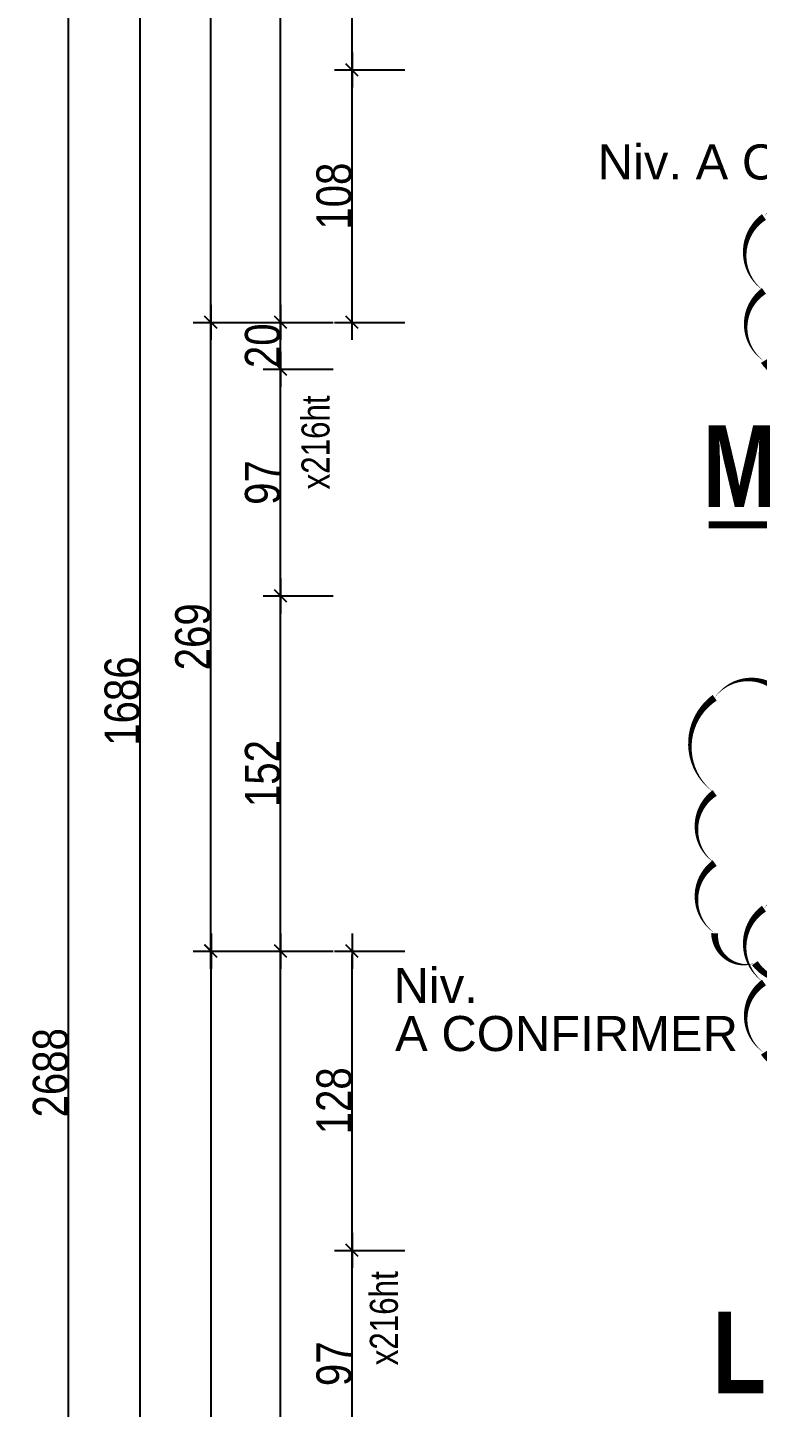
# Model space of a CAD drawing. Header units: millimetres. Extents: x -1921 to 5237, y 0 to 8595.
# Drawn here: x -115 to 197, y 5829 to 6419 of the extents above; entities that cross this region are included whole.
import ezdxf
from ezdxf.enums import TextEntityAlignment as Align

# ---------------------------------------------------------------- set-up
doc = ezdxf.new("R2010")
doc.units = ezdxf.units.MM
for name, color, linetype in [('01_cote_gen', 4, 'Continuous'), ('01_texte', 230, 'Continuous'), ('AA_COTES', 2, 'Continuous')]:
    doc.layers.add(name, color=color, linetype=linetype)
doc.styles.add('ARIAL', font='arial.ttf')
doc.styles.add('impact', font='impact.ttf')
doc.styles.add('MATTE_TXT', font='arial.ttf')
doc.styles.add('STYLE2', font='ARIALN.TTF')
doc.dimstyles.new('JB50', dxfattribs={"dimscale": 0.1, "dimtxt": 150, "dimasz": 15, "dimexe": 0.1, "dimexo": 0.1, "dimgap": 0.09, "dimtad": 1, "dimdec": 1, "dimdsep": 46, "dimtxsty": 'STYLE2', "dimblk1": 'BOND_G', "dimblk2": 'BOND_D', "dimsah": 1, "dimcen": 1.5, "dimdle": 0.01, "dimse1": 1, "dimse2": 1, "dimclrd": 4, "dimclre": 2, "dimclrt": 6, "dimazin": 2, "dimtfac": 2.333333, "dimtdec": 1, "dimtix": 1, "dimtmove": 2, "dimatfit": 3, "dimldrblk": 'BOND_G', "dimfxl": 1, "dimtolj": 1, "dimtzin": 0, "dimarcsym": 0})

# ---------------------------------------------------------------- blocks, each defined once
blk = doc.blocks.new('BOND_G')
at = {"layer": 'AA_COTES', "color": 0}
for p, q in [((0, -5), (0, 15)), ((5, 0), (-5, 0)), ((1.77, 1.77), (-1.77, -1.77))]:
    blk.add_line(p, q, dxfattribs=at)
blk = doc.blocks.new('BOND_D')
at = {"layer": 'AA_COTES', "color": 0}
for p, q in [((0, 5), (0, -15)), ((5, 0), (-5, 0)), ((-1.77, -1.77), (1.77, 1.77))]:
    blk.add_line(p, q, dxfattribs=at)
blk = doc.blocks.new('*D21')
at = {"layer": '01_cote_gen', "color": 4, "lineweight": -2, "transparency": 16777216}
blk.add_line((-97.74, 4629.42), (-97.74, 7314.4), dxfattribs=at)
at = {"layer": 'DEFPOINTS', "color": 0}
for p in [(-97.74, 7315.9), (170.02, 7315.9), (-75.24, 4627.92)]:
    blk.add_point(p, dxfattribs=at)
at = {"layer": '01_cote_gen', "color": 4, "lineweight": -2, "transparency": 16777216, "xscale": 1.5, "yscale": 1.5, "zscale": 1.5}
for name, p, rotation in [('BOND_D', (-97.74, 7315.9), 90), ('BOND_G', (-97.74, 4627.92), 270)]:
    blk.add_blockref(name, p, dxfattribs=dict(at, rotation=rotation))
at = {"layer": '01_cote_gen', "color": 6, "transparency": 16777216, "insert": (-105.41, 5971.91), "char_height": 15, "attachment_point": 5, "rotation": 90, "style": 'STYLE2'}
blk.add_mtext('\\A1;2688', dxfattribs=at)
blk = doc.blocks.new('*D23')
at = {"layer": '01_cote_gen', "color": 4, "lineweight": -2, "transparency": 16777216}
blk.add_line((-67.07, 5289.43), (-67.07, 6972.41), dxfattribs=at)
at = {"layer": 'DEFPOINTS', "color": 0}
for p in [(-67.07, 6973.91), (39.12, 6973.91), (-44.55, 5287.93)]:
    blk.add_point(p, dxfattribs=at)
at = {"layer": '01_cote_gen', "color": 4, "lineweight": -2, "transparency": 16777216, "xscale": 1.5, "yscale": 1.5, "zscale": 1.5}
for name, p, rotation in [('BOND_D', (-67.07, 6973.91), 90), ('BOND_G', (-67.07, 5287.93), 270)]:
    blk.add_blockref(name, p, dxfattribs=dict(at, rotation=rotation))
at = {"layer": '01_cote_gen', "color": 6, "transparency": 16777216, "insert": (-74.73, 6130.92), "char_height": 15, "attachment_point": 5, "rotation": 90, "style": 'STYLE2'}
blk.add_mtext('\\A1;1686', dxfattribs=at)
blk = doc.blocks.new('*D28')
at = {"layer": '01_cote_gen', "color": 4, "lineweight": -2, "transparency": 16777216}
blk.add_line((-36.76, 4715.42), (-36.76, 6022.42), dxfattribs=at)
at = {"layer": 'DEFPOINTS', "color": 0}
for p in [(-36.76, 6023.92), (53.9, 6023.92), (29.08, 4713.92)]:
    blk.add_point(p, dxfattribs=at)
at = {"layer": '01_cote_gen', "color": 4, "lineweight": -2, "transparency": 16777216, "xscale": 1.5, "yscale": 1.5, "zscale": 1.5}
for name, p, rotation in [('BOND_D', (-36.76, 6023.92), 90), ('BOND_G', (-36.76, 4713.92), 270)]:
    blk.add_blockref(name, p, dxfattribs=dict(at, rotation=rotation))
at = {"layer": '01_cote_gen', "color": 6, "transparency": 16777216, "insert": (-44.43, 5368.92), "char_height": 15, "attachment_point": 5, "rotation": 90, "style": 'STYLE2'}
blk.add_mtext('\\A1;1310', dxfattribs=at)
blk = doc.blocks.new('*D29')
at = {"layer": '01_cote_gen', "color": 4, "lineweight": -2, "transparency": 16777216}
blk.add_line((-36.86, 6025.42), (-36.86, 6291.42), dxfattribs=at)
at = {"layer": 'DEFPOINTS', "color": 0}
for p in [(-36.86, 6292.92), (53.9, 6292.92), (53.9, 6023.92)]:
    blk.add_point(p, dxfattribs=at)
at = {"layer": '01_cote_gen', "color": 4, "lineweight": -2, "transparency": 16777216, "xscale": 1.5, "yscale": 1.5, "zscale": 1.5}
for name, p, rotation in [('BOND_D', (-36.86, 6292.92), 90), ('BOND_G', (-36.86, 6023.92), 270)]:
    blk.add_blockref(name, p, dxfattribs=dict(at, rotation=rotation))
at = {"layer": '01_cote_gen', "color": 6, "transparency": 16777216, "insert": (-44.53, 6158.42), "char_height": 15, "attachment_point": 5, "rotation": 90, "style": 'STYLE2'}
blk.add_mtext('\\A1;269', dxfattribs=at)
blk = doc.blocks.new('*D30')
at = {"layer": '01_cote_gen', "color": 4, "lineweight": -2, "transparency": 16777216}
blk.add_line((-36.86, 6294.42), (-36.86, 7314.4), dxfattribs=at)
at = {"layer": 'DEFPOINTS', "color": 0}
for p in [(-36.86, 7315.9), (170.02, 7315.9), (53.9, 6292.92)]:
    blk.add_point(p, dxfattribs=at)
at = {"layer": '01_cote_gen', "color": 4, "lineweight": -2, "transparency": 16777216, "xscale": 1.5, "yscale": 1.5, "zscale": 1.5}
for name, p, rotation in [('BOND_D', (-36.86, 7315.9), 90), ('BOND_G', (-36.86, 6292.92), 270)]:
    blk.add_blockref(name, p, dxfattribs=dict(at, rotation=rotation))
at = {"layer": '01_cote_gen', "color": 6, "transparency": 16777216, "insert": (-44.53, 6804.41), "char_height": 15, "attachment_point": 5, "rotation": 90, "style": 'STYLE2'}
blk.add_mtext('\\A1;1023', dxfattribs=at)
blk = doc.blocks.new('*D31')
at = {"layer": '01_cote_gen', "color": 4, "lineweight": -2, "transparency": 16777216}
blk.add_line((-7.01, 6294.42), (-7.01, 6972.41), dxfattribs=at)
at = {"layer": 'DEFPOINTS', "color": 0}
for p in [(-7.01, 6973.91), (11.27, 6973.91), (-14.36, 6292.92)]:
    blk.add_point(p, dxfattribs=at)
at = {"layer": '01_cote_gen', "color": 4, "lineweight": -2, "transparency": 16777216, "xscale": 1.5, "yscale": 1.5, "zscale": 1.5}
for name, p, rotation in [('BOND_D', (-7.01, 6973.91), 90), ('BOND_G', (-7.01, 6292.92), 270)]:
    blk.add_blockref(name, p, dxfattribs=dict(at, rotation=rotation))
at = {"layer": '01_cote_gen', "color": 6, "transparency": 16777216, "insert": (-14.68, 6633.41), "char_height": 15, "attachment_point": 5, "rotation": 90, "style": 'STYLE2'}
blk.add_mtext('\\A1;681', dxfattribs=at)
blk = doc.blocks.new('*D34')
at = {"layer": '01_cote_gen', "color": 4, "lineweight": -2, "transparency": 16777216}
blk.add_line((23.56, 6294.42), (23.56, 6399.42), dxfattribs=at)
at = {"layer": 'DEFPOINTS', "color": 0}
for p in [(23.56, 6400.92), (71.3, 6400.92), (71.3, 6292.92)]:
    blk.add_point(p, dxfattribs=at)
at = {"layer": '01_cote_gen', "color": 4, "lineweight": -2, "transparency": 16777216, "xscale": 1.5, "yscale": 1.5, "zscale": 1.5}
for name, p, rotation in [('BOND_D', (23.56, 6400.92), 90), ('BOND_G', (23.56, 6292.92), 270)]:
    blk.add_blockref(name, p, dxfattribs=dict(at, rotation=rotation))
at = {"layer": '01_cote_gen', "color": 6, "transparency": 16777216, "insert": (15.89, 6346.92), "char_height": 15, "attachment_point": 5, "rotation": 90, "style": 'STYLE2'}
blk.add_mtext('\\A1;108', dxfattribs=at)
blk = doc.blocks.new('*D35')
at = {"layer": '01_cote_gen', "color": 4, "lineweight": -2, "transparency": 16777216}
blk.add_line((23.56, 6402.42), (23.56, 6591.42), dxfattribs=at)
at = {"layer": 'DEFPOINTS', "color": 0}
for p in [(23.56, 6592.92), (71.3, 6592.92), (71.3, 6400.92)]:
    blk.add_point(p, dxfattribs=at)
at = {"layer": '01_cote_gen', "color": 4, "lineweight": -2, "transparency": 16777216, "xscale": 1.5, "yscale": 1.5, "zscale": 1.5}
for name, p, rotation in [('BOND_D', (23.56, 6592.92), 90), ('BOND_G', (23.56, 6400.92), 270)]:
    blk.add_blockref(name, p, dxfattribs=dict(at, rotation=rotation))
at = {"layer": '01_cote_gen', "color": 6, "transparency": 16777216, "insert": (15.89, 6496.92), "char_height": 15, "attachment_point": 5, "rotation": 90, "style": 'STYLE2'}
blk.add_mtext('\\A1;192', dxfattribs=at)
blk = doc.blocks.new('*D39')
at = {"layer": '01_cote_gen', "color": 4, "lineweight": -2, "transparency": 16777216}
blk.add_line((-7.01, 5289.43), (-7.01, 6022.42), dxfattribs=at)
at = {"layer": 'DEFPOINTS', "color": 0}
for p in [(-7.01, 6023.92), (71.3, 6023.92), (170.05, 5287.93)]:
    blk.add_point(p, dxfattribs=at)
at = {"layer": '01_cote_gen', "color": 4, "lineweight": -2, "transparency": 16777216, "xscale": 1.5, "yscale": 1.5, "zscale": 1.5}
for name, p, rotation in [('BOND_D', (-7.01, 6023.92), 90), ('BOND_G', (-7.01, 5287.93), 270)]:
    blk.add_blockref(name, p, dxfattribs=dict(at, rotation=rotation))
at = {"layer": '01_cote_gen', "color": 6, "transparency": 16777216, "insert": (-14.68, 5655.92), "char_height": 15, "attachment_point": 5, "rotation": 90, "style": 'STYLE2'}
blk.add_mtext('\\A1;736', dxfattribs=at)
blk = doc.blocks.new('*D45')
at = {"layer": '01_cote_gen', "color": 4, "lineweight": -2, "transparency": 16777216}
blk.add_line((23.56, 5800.42), (23.56, 5894.42), dxfattribs=at)
at = {"layer": 'DEFPOINTS', "color": 0}
for p in [(23.56, 5895.92), (46.75, 5895.92), (46.75, 5798.92)]:
    blk.add_point(p, dxfattribs=at)
at = {"layer": '01_cote_gen', "color": 4, "lineweight": -2, "transparency": 16777216, "xscale": 1.5, "yscale": 1.5, "zscale": 1.5}
for name, p, rotation in [('BOND_D', (23.56, 5895.92), 90), ('BOND_G', (23.56, 5798.92), 270)]:
    blk.add_blockref(name, p, dxfattribs=dict(at, rotation=rotation))
at = {"layer": '01_cote_gen', "color": 6, "transparency": 16777216, "insert": (15.89, 5847.42), "char_height": 15, "attachment_point": 5, "rotation": 90, "style": 'STYLE2'}
blk.add_mtext('\\A1;97', dxfattribs=at)
blk = doc.blocks.new('*D46')
at = {"layer": '01_cote_gen', "color": 4, "lineweight": -2, "transparency": 16777216}
blk.add_line((23.56, 5897.42), (23.56, 6022.42), dxfattribs=at)
at = {"layer": 'DEFPOINTS', "color": 0}
for p in [(15.49, 6023.92), (23.56, 6023.92), (46.06, 5895.92)]:
    blk.add_point(p, dxfattribs=at)
at = {"layer": '01_cote_gen', "color": 4, "lineweight": -2, "transparency": 16777216, "xscale": 1.5, "yscale": 1.5, "zscale": 1.5}
for name, p, rotation in [('BOND_D', (23.56, 6023.92), 90), ('BOND_G', (23.56, 5895.92), 270)]:
    blk.add_blockref(name, p, dxfattribs=dict(at, rotation=rotation))
at = {"layer": '01_cote_gen', "color": 6, "transparency": 16777216, "insert": (15.89, 5959.92), "char_height": 15, "attachment_point": 5, "rotation": 90, "style": 'STYLE2'}
blk.add_mtext('\\A1;128', dxfattribs=at)
blk = doc.blocks.new('*D47')
at = {"layer": '01_cote_gen', "color": 4, "lineweight": -2, "transparency": 16777216}
blk.add_line((-7.01, 6025.42), (-7.01, 6174.41), dxfattribs=at)
at = {"layer": 'DEFPOINTS', "color": 0}
for p in [(-7.01, 6175.91), (47.85, 6175.91), (71.3, 6023.92)]:
    blk.add_point(p, dxfattribs=at)
at = {"layer": '01_cote_gen', "color": 4, "lineweight": -2, "transparency": 16777216, "xscale": 1.5, "yscale": 1.5, "zscale": 1.5}
for name, p, rotation in [('BOND_D', (-7.01, 6175.91), 90), ('BOND_G', (-7.01, 6023.92), 270)]:
    blk.add_blockref(name, p, dxfattribs=dict(at, rotation=rotation))
at = {"layer": '01_cote_gen', "color": 6, "transparency": 16777216, "insert": (-14.68, 6099.91), "char_height": 15, "attachment_point": 5, "rotation": 90, "style": 'STYLE2'}
blk.add_mtext('\\A1;152', dxfattribs=at)
blk = doc.blocks.new('*D48')
at = {"layer": '01_cote_gen', "color": 4, "lineweight": -2, "transparency": 16777216}
blk.add_line((-7.01, 6177.41), (-7.01, 6271.41), dxfattribs=at)
at = {"layer": 'DEFPOINTS', "color": 0}
for p in [(-7.01, 6272.91), (55.85, 6272.91), (15.49, 6175.91)]:
    blk.add_point(p, dxfattribs=at)
at = {"layer": '01_cote_gen', "color": 4, "lineweight": -2, "transparency": 16777216, "xscale": 1.5, "yscale": 1.5, "zscale": 1.5}
for name, p, rotation in [('BOND_D', (-7.01, 6272.91), 90), ('BOND_G', (-7.01, 6175.91), 270)]:
    blk.add_blockref(name, p, dxfattribs=dict(at, rotation=rotation))
at = {"layer": '01_cote_gen', "color": 6, "transparency": 16777216, "insert": (-14.68, 6224.41), "char_height": 15, "attachment_point": 5, "rotation": 90, "style": 'STYLE2'}
blk.add_mtext('\\A1;97', dxfattribs=at)
blk = doc.blocks.new('*D49')
at = {"layer": '01_cote_gen', "color": 4, "lineweight": -2, "transparency": 16777216}
blk.add_line((-7.01, 6274.41), (-7.01, 6291.42), dxfattribs=at)
at = {"layer": 'DEFPOINTS', "color": 0}
for p in [(-7.01, 6292.92), (-7.01, 6292.92), (-7.01, 6272.91)]:
    blk.add_point(p, dxfattribs=at)
at = {"layer": '01_cote_gen', "color": 4, "lineweight": -2, "transparency": 16777216, "xscale": 1.5, "yscale": 1.5, "zscale": 1.5}
for name, p, rotation in [('BOND_D', (-7.01, 6292.92), 90), ('BOND_G', (-7.01, 6272.91), 270)]:
    blk.add_blockref(name, p, dxfattribs=dict(at, rotation=rotation))
at = {"layer": '01_cote_gen', "color": 6, "transparency": 16777216, "insert": (-14.68, 6282.92), "char_height": 15, "attachment_point": 5, "rotation": 90, "style": 'STYLE2'}
blk.add_mtext('\\A1;20', dxfattribs=at)

msp = doc.modelspace()

# ---------------------------------------------------------------- linework, layer by layer
at = {"layer": '01_texte'}
for points in [[(199.71, 6338, 0, 3, -0.520567), (229.71, 6338, 0, 3, -0.520567), (259.71, 6338, 0, 3, -0.520567), (289.71, 6338, 0, 3, -0.520567), (319.71, 6338, 0, 3, -0.520567), (349.71, 6338, 0, 3, -0.520567), (362.26, 6320.54, 0, 3, -0.520567), (362.26, 6290.54, 0, 3, -0.520567), (348.06, 6274.73, 0, 3, -0.520567), (318.06, 6274.73, 0, 3, -0.520567), (288.06, 6274.73, 0, 3, -0.520567), (258.06, 6274.73, 0, 3, -0.520567), (228.06, 6274.73, 0, 3, -0.520567), (199.71, 6276.38, 0, 3, -0.520567), (199.71, 6306.38, 0, 3, -0.520567)], [(178.64, 6132.34, 0, 3, -0.520567), (208.64, 6132.34, 0, 3, -0.520567), (238.64, 6132.34, 0, 3, -0.520567), (268.64, 6132.34, 0, 3, -0.520567), (298.64, 6132.34, 0, 3, -0.520567), (328.64, 6132.34, 0, 3, -0.520567), (355.47, 6129.18, 0, 3, -0.520567), (355.47, 6099.18, 0, 3, -0.520567), (355.47, 6069.18, 0, 3, -0.520567), (355.47, 6039.18, 0, 3, -0.520567), (345.84, 6018.81, 0, 3, -0.520567), (315.84, 6018.81, 0, 3, -0.520567), (285.84, 6018.81, 0, 3, -0.520567), (255.84, 6018.81, 0, 3, -0.520567), (225.84, 6018.81, 0, 3, -0.520567), (195.84, 6018.81, 0, 3, -0.520567), (178.64, 6031.61, 0, 3, -0.520567), (178.64, 6061.61, 0, 3, -0.520567), (178.64, 6091.61, 0, 3, -0.520567)], [(199.71, 6042.13, 0, 3, -0.520567), (229.71, 6042.13, 0, 3, -0.520567), (259.71, 6042.13, 0, 3, -0.520567), (289.71, 6042.13, 0, 3, -0.520567), (319.71, 6042.13, 0, 3, -0.520567), (349.71, 6042.13, 0, 3, -0.520567), (362.26, 6024.67, 0, 3, -0.520567), (362.26, 5994.67, 0, 3, -0.520567), (348.06, 5978.86, 0, 3, -0.520567), (318.06, 5978.86, 0, 3, -0.520567), (288.06, 5978.86, 0, 3, -0.520567), (258.06, 5978.86, 0, 3, -0.520567), (228.06, 5978.86, 0, 3, -0.520567), (199.71, 5980.51, 0, 3, -0.520567), (199.71, 6010.51, 0, 3, -0.520567)]]:
    msp.add_lwpolyline(points, format="xyseb", close=True, dxfattribs=at)
at = {"layer": '01_texte', "const_width": 3}
msp.add_lwpolyline([(220.34, 6206.25), (176.09, 6206.25)], dxfattribs=at)

# ---------------------------------------------------------------- texts
at = {"layer": '01_texte', "style": 'ARIAL'}
for s, p in [('Niv. A CONFIRMER', (128.58, 6354.04)), ('Niv.  ', (41.26, 6001.78)), (' A CONFIRMER', (36.11, 5981.2))]:
    msp.add_text(s, height=15, dxfattribs=at).set_placement(p)
at = {"layer": '01_texte', "style": 'MATTE_TXT', "width": 0.8}
for p in [(17.5, 6241.57), (46.74, 5866.87)]:
    msp.add_text('x216ht', height=12, rotation=90, dxfattribs=at).set_placement(p, align=Align.BOTTOM_CENTER)
at = {"layer": '01_texte', "style": 'impact'}
for s, p in [('M', (189.18, 6203.39)), ('L', (189.18, 5824.26))]:
    msp.add_text(s, height=35, rotation=0, dxfattribs=at).set_placement(p, align=Align.BOTTOM_CENTER)

# ---------------------------------------------------------------- dimensions: what is measured, and where the dimension line sits
at = {"layer": '01_cote_gen'}
for base, p1, p2, picture, middle in [((-97.74, 7315.9), (-75.24, 4627.92), (170.02, 7315.9), '*D21', (-105.41, 5971.91)), ((-36.86, 7315.9), (53.9, 6292.92), (170.02, 7315.9), '*D30', (-44.53, 6804.41)), ((-67.07, 6973.91), (-44.55, 5287.93), (39.12, 6973.91), '*D23', (-74.73, 6130.92)), ((-7.01, 6973.91), (-14.36, 6292.92), (11.27, 6973.91), '*D31', (-14.68, 6633.41)), ((23.56, 6592.92), (71.3, 6400.92), (71.3, 6592.92), '*D35', (15.89, 6496.92)), ((23.56, 6400.92), (71.3, 6292.92), (71.3, 6400.92), '*D34', (15.89, 6346.92)), ((-36.86, 6292.92), (53.9, 6023.92), (53.9, 6292.92), '*D29', (-44.53, 6158.42)), ((-7.01, 6292.92), (-7.01, 6272.91), (-7.01, 6292.92), '*D49', (-14.68, 6282.92)), ((-7.01, 6272.91), (15.49, 6175.91), (55.85, 6272.91), '*D48', (-14.68, 6224.41)), ((-7.01, 6175.91), (71.3, 6023.92), (47.85, 6175.91), '*D47', (-14.68, 6099.91)), ((-36.76, 6023.92), (29.08, 4713.92), (53.9, 6023.92), '*D28', (-44.43, 5368.92)), ((-7.01, 6023.92), (170.05, 5287.93), (71.3, 6023.92), '*D39', (-14.68, 5655.92)), ((23.56, 6023.92), (46.06, 5895.92), (15.49, 6023.92), '*D46', (15.89, 5959.92)), ((23.56, 5895.92), (46.75, 5798.92), (46.75, 5895.92), '*D45', (15.89, 5847.42))]:
    dim = msp.add_linear_dim(base=base, p1=p1, p2=p2, angle=90, dimstyle='JB50', dxfattribs=at)
    dim.commit()
    dim.dimension.update_dxf_attribs({"geometry": picture, "text_midpoint": middle})

doc.saveas('drawing.dxf')
